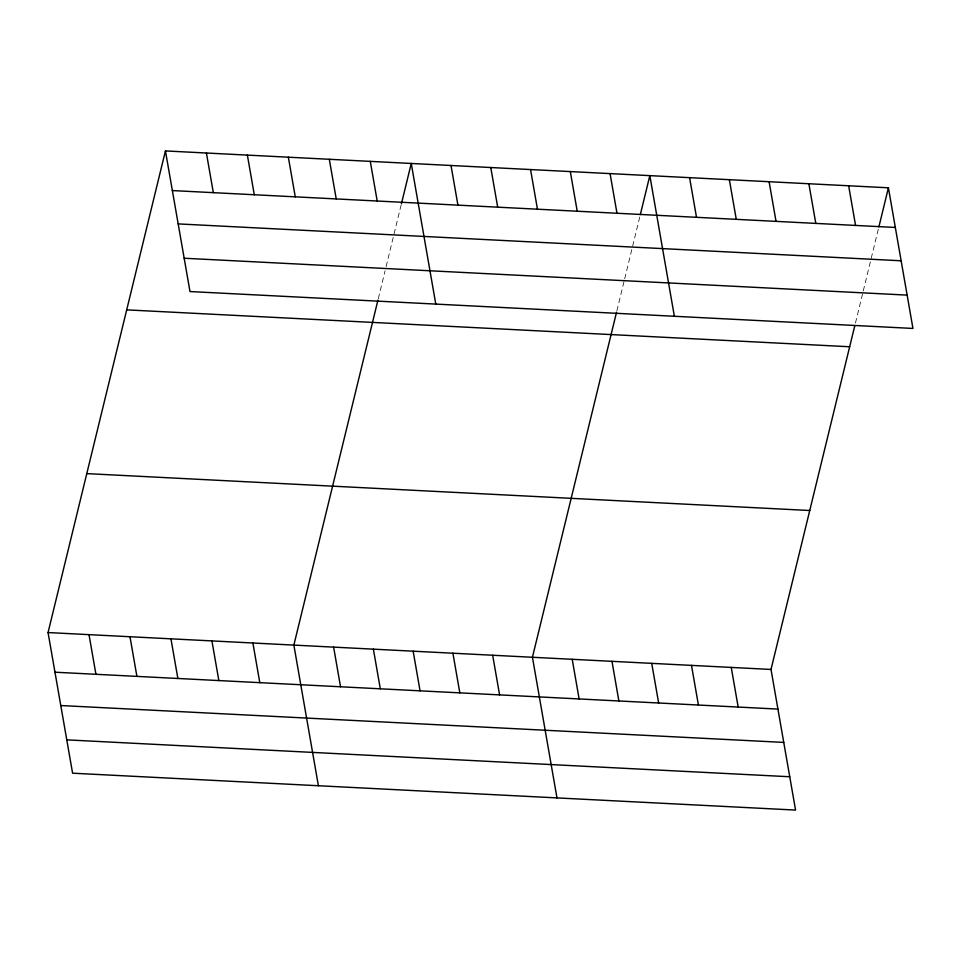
<?xml version="1.0" encoding="UTF-8"?>
<svg xmlns="http://www.w3.org/2000/svg" width="961" height="961" viewBox="0 0 961 961"><rect width="100%" height="100%" fill="white"/><g stroke="black" fill="none" stroke-linecap="round" stroke-linejoin="round"><path stroke-width="0.72" stroke-dasharray="4.8 3.6" d="M378.286 298.703L385.085 270.822M386.106 266.641L401.049 205.294M616.866 310.871L624.001 281.597M624.686 278.81L639.978 216.069M855.446 323.04L862.582 293.766M863.254 290.979L878.546 228.237"/><path stroke-width="1.44" d="M854.761 325.839L771.01 669.445L795.564 810.075L72.592 773.197L48.05 632.554L165.436 150.925L888.408 187.803L912.95 328.446L189.99 291.555L165.436 150.925M377.949 300.096L293.862 645.095L318.403 785.738M401.398 203.9L411.248 163.466L435.789 304.096M616.53 312.265L532.43 657.264L556.984 797.906M640.314 214.675L649.828 175.635L674.37 316.265M878.895 226.844L888.408 187.803M172.355 190.566L895.328 227.457M178.181 223.901L901.142 260.779M184.164 258.233L907.136 295.111M126.708 309.862L849.668 346.753M86.79 473.617L809.751 510.507M48.05 632.554L771.01 669.445M54.969 672.207L777.929 709.086M60.783 705.53L783.756 742.409M66.777 739.862L789.738 776.752M848.647 185.773L855.566 225.427M808.874 183.755L815.793 223.396M769.112 181.725L776.032 221.366M729.351 179.695L736.27 219.336M689.59 177.665L696.509 217.306M731.249 667.414L738.168 707.056M610.067 173.605L616.986 213.258M691.488 665.384L698.407 705.026M570.305 171.575L577.225 211.228M651.726 663.354L658.645 702.996M530.544 169.556L537.463 209.198M611.965 661.324L618.884 700.977M490.771 167.526L497.69 207.168M572.203 659.294L579.123 698.947M451.009 165.496L457.929 205.137M492.669 655.246L499.588 694.887M370.285 161.376L377.205 201.017M452.907 653.216L459.826 692.857M329.311 159.286L336.23 198.927M413.146 651.186L420.065 690.827M288.348 157.196L295.267 196.837M373.385 649.155L380.304 688.797M333.623 647.125L340.542 686.767M247.373 155.105L254.293 194.747M206.411 153.015L213.33 192.656M252.887 643.005L259.806 682.658M211.925 640.915L218.844 680.568M170.95 638.825L177.869 678.478M129.987 636.735L136.906 676.388M89.013 634.644L95.932 674.298"/></g></svg>
